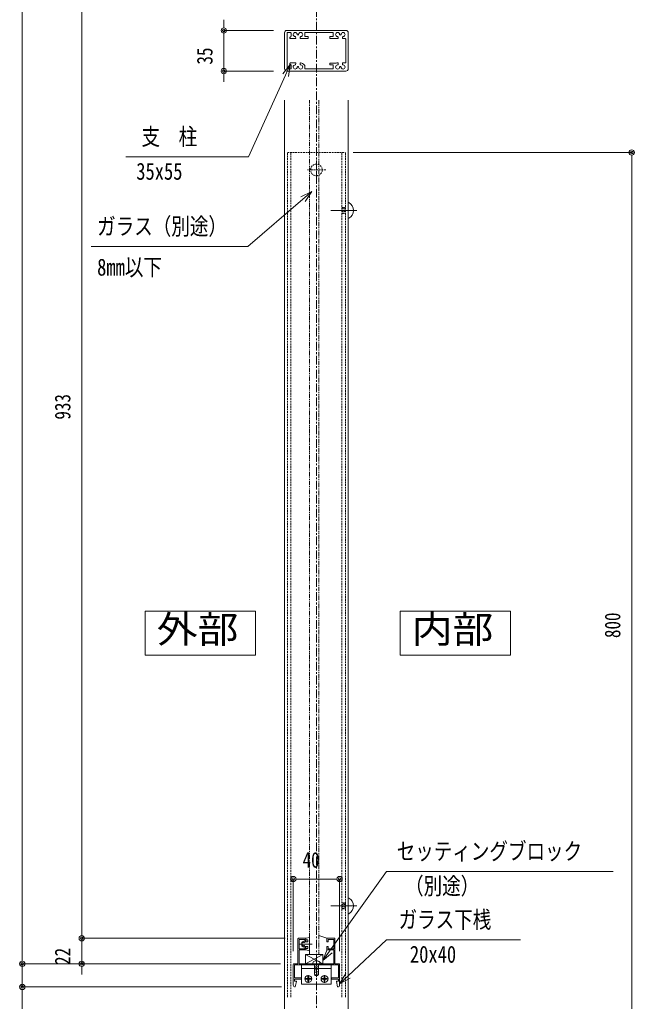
# Model space of a CAD drawing. Units: millimetres, scale not verified. Extents: x -3580 to 3580, y -1188 to 1188.
# Drawn here: x -2298 to -1768, y -615 to 232 of the extents above; entities that cross this region are included whole.
import ezdxf
from ezdxf.enums import TextEntityAlignment as Align

# ---------------------------------------------------------------- set-up
doc = ezdxf.new("R2010")
doc.units = ezdxf.units.MM
doc.header["$LTSCALE"] = 6
for name, pattern in [('USER1', [2, 1.25, -0.25, 0.25, -0.25]), ('USER2', [1.25, 0.625, -0.125, 0.125, -0.125, 0.125, -0.125]), ('USER3', [0.375, 0.25, -0.125])]:
    doc.linetypes.add(name, pattern=pattern)
for name, color, linetype, lineweight in [('0-0_0', 7, 'Continuous', 18), ('0-3_アンカー', 4, 'USER3', 18), ('0-5_6_U+FF8A_U+FF6F_U+FF81_U+FF9D_U+FF78_U+FF9E', 4, 'Continuous', 18), ('0-6_51破線_U+FF71_U+FF99_U+FF90', 3, 'USER3', 18), ('0-7_2躯体線', 4, 'Continuous', 18), ('0-8_3中心線', 2, 'USER1', 18), ('0-9_41_U+FF71_U+FF99_U+FF90', 6, 'Continuous', 18), ('0-A_1手摺寸法', 3, 'Continuous', 18), ('0-B_42_U+FF71_U+FF99_U+FF90部品', 6, 'Continuous', 18), ('0-C_P4-12', 7, 'Continuous', 18), ('0-D_CYAN', 4, 'Continuous', 18), ('0-E_2a', 1, 'USER2', 18)]:
    doc.layers.add(name, color=color, linetype=linetype, lineweight=lineweight)
doc.styles.add('ＭＳ ゴシック', font='')
doc.styles.get('ＭＳ ゴシック').set_extended_font_data('MS Gothic')

msp = doc.modelspace()

# ---------------------------------------------------------------- linework, layer by layer
at = {"layer": '0-0_0', "lineweight": 9}
for p, q in [((-2121.723, 224.714), (-2121.723, 227.014)), ((-2064.39, 193.048), (-2068.506, 183.935)), ((-2121.723, 185.114), (-2121.723, 182.814)), ((-1769.915, 114.794), (-1769.915, 112.494)), ((-2045.89, 83.478), (-2053.467, 76.953)), ((-2059.59, -509.735), (-2057.29, -509.735)), ((-2024.19, -509.735), (-2026.49, -509.735)), ((-2244.325, -558.606), (-2244.325, -556.306)), ((-2244.325, -558.606), (-2244.325, -556.306)), ((-2036.39, -580.144), (-2030.575, -572.008)), ((-2295.6, -580.606), (-2295.6, -578.306)), ((-2295.6, -580.606), (-2295.6, -578.306)), ((-2244.325, -585.206), (-2244.325, -587.506)), ((-2021.831, -600.05), (-2014.536, -593.211)), ((-2295.6, -605.206), (-2295.6, -607.506)), ((-2295.6, -605.206), (-2295.6, -607.506))]:
    msp.add_line(p, q, dxfattribs=at)
at = {"layer": '0-0_0'}
for p, q in [((-2069.39, 162.372), (-2069.39, -666.702)), ((-2014.39, 162.372), (-2014.39, -666.702))]:
    msp.add_line(p, q, dxfattribs=at)
at = {"layer": '0-0_0', "lineweight": 9}
for points in [[(-2066.064, 182.832), (-2064.39, 193.048), (-2070.948, 185.038)], [(-2051.719, 74.922), (-2045.89, 83.478), (-2055.216, 78.983)], [(-2032.755, -570.45), (-2036.39, -580.144), (-2028.395, -573.566)], [(-2012.703, -595.166), (-2021.831, -600.05), (-2016.368, -591.256)]]:
    msp.add_lwpolyline(points, dxfattribs=at)
at = {"layer": '0-0_0'}
for points in [[(-2068.506, 183.935), (-2100.347, 113.438), (-2206.381, 113.438)], [(-2053.467, 76.953), (-2101.008, 36.012), (-2236.103, 36.012)], [(-2030.575, -572.008), (-1981.392, -503.19), (-1785.773, -503.19)], [(-2014.536, -593.211), (-1981.392, -562.145), (-1865.772, -562.145)]]:
    msp.add_lwpolyline(points, dxfattribs=at)
at = {"layer": '0-0_0', "lineweight": 9}
for centre, radius in [((-2121.723, 222.414), 2.3), ((-2121.723, 222.414), 1.15), ((-2121.723, 187.414), 2.3), ((-2121.723, 187.414), 1.15), ((-1769.915, 117.094), 2.3), ((-1769.915, 117.094), 1.15), ((-2061.89, -509.735), 2.3), ((-2021.89, -509.735), 2.3), ((-2061.89, -509.735), 1.15), ((-2021.89, -509.735), 1.15), ((-2244.325, -560.906), 2.3), ((-2244.325, -560.906), 2.3), ((-2244.325, -560.906), 1.15), ((-2244.325, -560.906), 1.15), ((-2295.6, -582.906), 2.3), ((-2295.6, -582.906), 2.3), ((-2295.6, -582.906), 1.15), ((-2295.6, -582.906), 1.15), ((-2244.325, -582.906), 2.3), ((-2244.325, -582.906), 1.15), ((-2295.6, -602.906), 2.3), ((-2295.6, -602.906), 2.3), ((-2295.6, -602.906), 1.15), ((-2295.6, -602.906), 1.15)]:
    msp.add_circle(centre, radius, dxfattribs=at)
at = {"layer": '0-3_アンカー'}
for p, q in [((-2066.89, -611.582), (-2066.89, 117.094)), ((-2066.89, 117.094), (-2016.89, 117.094)), ((-2063.89, -611.582), (-2063.89, 117.094)), ((-2041.89, 110.183), (-2041.89, 94.006)), ((-2019.89, -611.582), (-2019.89, 117.094)), ((-2016.89, -611.582), (-2016.89, 117.094)), ((-2033.801, 102.094), (-2049.978, 102.094)), ((-2019.89, 69.594), (-2016.89, 69.594)), ((-2018.894, 69.594), (-2019.481, 64.594)), ((-2017.887, 69.594), (-2018.474, 64.594)), ((-2016.89, 69.516), (-2017.467, 64.594)), ((-2007.399, 67.094), (-2029.656, 67.094)), ((-2019.89, 64.594), (-2016.89, 64.594)), ((-2007.399, -532.906), (-2029.656, -532.906)), ((-2019.89, -530.406), (-2016.89, -530.406)), ((-2018.894, -530.406), (-2019.481, -535.406)), ((-2017.887, -530.406), (-2018.474, -535.406)), ((-2016.89, -530.484), (-2017.467, -535.406)), ((-2019.89, -535.406), (-2016.89, -535.406))]:
    msp.add_line(p, q, dxfattribs=at)
msp.add_circle((-2041.89, 102.094), 5, dxfattribs=at)
at = {"layer": '0-5_6_U+FF8A_U+FF6F_U+FF81_U+FF9D_U+FF78_U+FF9E'}
for p, q in [((-2044.89, -582.406), (-2044.89, -582.706)), ((-2039.09, -582.906), (-2044.69, -582.906)), ((-2039.89, -583.968), (-2043.89, -583.499)), ((-2039.89, -583.968), (-2043.89, -583.499)), ((-2043.64, -582.906), (-2043.64, -591.906)), ((-2040.89, -580.406), (-2042.89, -580.406)), ((-2040.14, -582.906), (-2040.14, -591.906)), ((-2038.89, -582.406), (-2038.89, -582.706)), ((-2048.885, -599.206), (-2048.885, -592.606)), ((-2039.89, -585.286), (-2043.89, -584.816)), ((-2039.89, -585.286), (-2043.89, -584.816)), ((-2039.89, -586.695), (-2043.89, -586.226)), ((-2039.89, -586.695), (-2043.89, -586.226)), ((-2039.89, -588.105), (-2043.89, -587.636)), ((-2039.89, -588.105), (-2043.89, -587.636)), ((-2039.89, -589.514), (-2043.89, -589.045)), ((-2039.89, -589.514), (-2043.89, -589.045)), ((-2039.89, -590.924), (-2043.89, -590.455)), ((-2039.89, -590.924), (-2043.89, -590.455)), ((-2039.89, -592.334), (-2043.89, -591.864)), ((-2039.89, -592.334), (-2043.89, -591.864)), ((-2043.64, -591.906), (-2043.225, -592.906)), ((-2040.554, -592.906), (-2043.225, -592.906)), ((-2040.14, -591.906), (-2040.554, -592.906)), ((-2034.885, -599.206), (-2034.885, -592.606)), ((-2052.185, -595.906), (-2045.585, -595.906)), ((-2049.76, -595.531), (-2051.289, -595.531)), ((-2051.289, -596.281), (-2051.289, -595.531)), ((-2049.76, -596.281), (-2051.289, -596.281)), ((-2049.26, -593.501), (-2049.26, -595.031)), ((-2048.51, -593.501), (-2049.26, -593.501)), ((-2049.26, -598.31), (-2049.26, -596.781)), ((-2048.51, -598.31), (-2049.26, -598.31)), ((-2048.51, -593.501), (-2048.51, -595.031)), ((-2048.51, -598.31), (-2048.51, -596.781)), ((-2048.01, -595.531), (-2046.481, -595.531)), ((-2048.01, -596.281), (-2046.481, -596.281)), ((-2046.481, -596.281), (-2046.481, -595.531)), ((-2031.585, -595.906), (-2038.185, -595.906)), ((-2035.76, -595.531), (-2037.289, -595.531)), ((-2037.289, -596.281), (-2037.289, -595.531)), ((-2035.76, -596.281), (-2037.289, -596.281)), ((-2035.26, -593.501), (-2035.26, -595.031)), ((-2035.26, -593.501), (-2034.51, -593.501)), ((-2035.26, -598.31), (-2035.26, -596.781)), ((-2035.26, -598.31), (-2034.51, -598.31)), ((-2034.51, -593.501), (-2034.51, -595.031)), ((-2034.51, -598.31), (-2034.51, -596.781)), ((-2034.01, -595.531), (-2032.481, -595.531)), ((-2034.01, -596.281), (-2032.481, -596.281)), ((-2032.481, -596.281), (-2032.481, -595.531))]:
    msp.add_line(p, q, dxfattribs=at)
for centre in [(-2048.885, -595.906), (-2034.885, -595.906)]:
    msp.add_circle(centre, 3, dxfattribs=at)
for centre, radius, start, end in [((-2042.89, -582.406), 2, 90, 180), ((-2044.69, -582.706), 0.2, 180, 270), ((-2040.89, -582.406), 2, 0, 90), ((-2039.09, -582.706), 0.2, 270, 0), ((-2049.76, -595.031), 0.5, 270, 0), ((-2049.76, -596.781), 0.5, 0, 90), ((-2048.01, -595.031), 0.5, 180, 270), ((-2048.01, -596.781), 0.5, 90, 180), ((-2035.76, -595.031), 0.5, 270, 0), ((-2035.76, -596.781), 0.5, 0, 90), ((-2034.01, -595.031), 0.5, 180, 270), ((-2034.01, -596.781), 0.5, 90, 180)]:
    msp.add_arc(centre, radius, start, end, dxfattribs=at)
at = {"layer": '0-6_51破線_U+FF71_U+FF99_U+FF90'}
msp.add_line((-2041.89, -576.913), (-2041.89, -596.066), dxfattribs=at)
at = {"layer": '0-7_2躯体線'}
for p, q in [((-2014.39, 60.344), (-2014.39, 73.844)), ((-2013.89, 73.844), (-2014.39, 73.844)), ((-2029.33, 67.094), (-2007.073, 67.094)), ((-2013.89, 60.344), (-2014.39, 60.344)), ((-2029.33, -532.906), (-2007.073, -532.906)), ((-2014.39, -539.656), (-2014.39, -526.156)), ((-2013.89, -526.156), (-2014.39, -526.156)), ((-2013.89, -539.656), (-2014.39, -539.656))]:
    msp.add_line(p, q, dxfattribs=at)
for centre in [(-2017.585, 67.094), (-2017.585, -532.906)]:
    msp.add_arc(centre, 7.695, 298.69866, 61.30134, dxfattribs=at)
at = {"layer": '0-8_3中心線'}
msp.add_line((-2041.89, 469.724), (-2041.89, -842.635), dxfattribs=at)
at = {"layer": '0-9_41_U+FF71_U+FF99_U+FF90'}
for p, q in [((-2069.39, 220.414), (-2069.39, 189.414)), ((-2016.39, 222.414), (-2067.39, 222.414)), ((-2066.69, 220.614), (-2064.19, 220.614)), ((-2051.89, 220.414), (-2051.89, 217.314)), ((-2051.69, 220.614), (-2027.59, 220.614)), ((-2027.39, 220.414), (-2027.39, 217.314)), ((-2014.39, 220.414), (-2014.39, 189.414)), ((-2067.19, 189.714), (-2067.19, 220.114)), ((-2064.69, 216.414), (-2064.69, 215.914)), ((-2060.19, 215.414), (-2064.19, 215.414)), ((-2063.69, 220.114), (-2063.69, 217.414)), ((-2059.809, 216.753), (-2059.676, 216.001)), ((-2058.029, 218.533), (-2057.84, 218.5)), ((-2057.65, 218.533), (-2057.84, 218.5)), ((-2055.871, 216.753), (-2056.003, 216.001)), ((-2049.39, 215.614), (-2054.323, 215.614)), ((-2049.39, 217.114), (-2051.69, 217.114)), ((-2048.89, 216.114), (-2048.89, 216.614)), ((-2030.39, 216.114), (-2030.39, 216.614)), ((-2029.89, 217.114), (-2027.59, 217.114)), ((-2029.89, 215.614), (-2024.756, 215.614)), ((-2023.209, 216.753), (-2023.076, 216.001)), ((-2021.429, 218.533), (-2021.24, 218.5)), ((-2021.05, 218.533), (-2021.24, 218.5)), ((-2019.271, 216.753), (-2019.403, 216.001)), ((-2018.914, 215.414), (-2017.09, 215.414)), ((-2016.59, 194.914), (-2016.59, 214.914)), ((-2016.39, 187.414), (-2067.39, 187.414)), ((-2066.69, 189.214), (-2064.19, 189.214)), ((-2064.69, 193.414), (-2064.69, 193.914)), ((-2060.19, 194.414), (-2064.19, 194.414)), ((-2063.69, 189.714), (-2063.69, 192.414)), ((-2059.809, 193.074), (-2059.676, 193.827)), ((-2058.029, 191.295), (-2057.84, 191.328)), ((-2057.65, 191.295), (-2057.84, 191.328)), ((-2055.871, 193.074), (-2056.003, 193.827)), ((-2052.39, 192.714), (-2052.488, 192.714)), ((-2051.89, 189.414), (-2051.89, 192.214)), ((-2051.69, 189.214), (-2027.59, 189.214)), ((-2030.39, 193.214), (-2030.39, 193.714)), ((-2029.89, 194.214), (-2024.756, 194.214)), ((-2027.59, 192.714), (-2029.89, 192.714)), ((-2027.39, 189.414), (-2027.39, 192.514)), ((-2023.209, 193.074), (-2023.076, 193.827)), ((-2021.429, 191.295), (-2021.24, 191.328)), ((-2021.05, 191.295), (-2021.24, 191.328)), ((-2019.271, 193.074), (-2019.403, 193.827)), ((-2018.89, 194.414), (-2017.09, 194.414)), ((-2057.89, -582.906), (-2057.89, -561.406)), ((-2050.89, -560.906), (-2057.39, -560.906)), ((-2056.89, -569.906), (-2056.89, -561.906)), ((-2051.89, -561.906), (-2056.89, -561.906)), ((-2051.89, -563.906), (-2051.89, -561.906)), ((-2050.89, -563.906), (-2051.89, -563.906)), ((-2050.89, -563.906), (-2050.89, -560.906)), ((-2032.89, -563.906), (-2032.89, -560.906)), ((-2032.89, -560.906), (-2026.39, -560.906)), ((-2032.89, -563.906), (-2031.89, -563.906)), ((-2031.89, -563.906), (-2031.89, -561.906)), ((-2031.89, -561.906), (-2026.89, -561.906)), ((-2026.89, -569.906), (-2026.89, -561.906)), ((-2025.89, -582.906), (-2025.89, -561.406)), ((-2056.89, -582.906), (-2056.89, -570.906)), ((-2050.89, -570.906), (-2056.89, -570.906)), ((-2050.89, -567.906), (-2051.89, -567.906)), ((-2050.89, -567.906), (-2050.89, -570.906)), ((-2032.89, -567.906), (-2032.89, -570.906)), ((-2032.89, -567.906), (-2031.89, -567.906)), ((-2032.89, -570.906), (-2026.89, -570.906)), ((-2026.89, -582.906), (-2026.89, -570.906)), ((-2061.89, -584.406), (-2061.89, -583.406)), ((-2061.89, -584.406), (-2061.89, -601.406)), ((-2057.89, -582.906), (-2061.39, -582.906)), ((-2022.89, -583.906), (-2060.89, -583.906)), ((-2026.89, -582.906), (-2056.89, -582.906)), ((-2025.89, -582.906), (-2022.39, -582.906)), ((-2022.89, -583.906), (-2022.89, -588.105)), ((-2022.89, -583.906), (-2022.89, -595.106)), ((-2021.89, -584.406), (-2021.89, -583.406)), ((-2021.89, -584.406), (-2021.89, -601.406)), ((-2060.89, -588.105), (-2060.89, -595.106)), ((-2021.89, -588.105), (-2021.89, -601.406)), ((-2060.89, -595.106), (-2054.89, -595.106)), ((-2060.89, -596.106), (-2054.89, -596.106)), ((-2060.89, -596.106), (-2054.89, -596.106)), ((-2060.89, -596.106), (-2060.89, -597.906)), ((-2060.89, -596.106), (-2060.89, -597.906)), ((-2060.89, -597.906), (-2059.39, -597.906)), ((-2059.09, -598.206), (-2060.09, -602.706)), ((-2054.89, -595.106), (-2054.89, -596.106)), ((-2054.89, -595.106), (-2054.89, -596.106)), ((-2028.89, -595.106), (-2028.89, -596.106)), ((-2028.89, -595.106), (-2028.89, -596.106)), ((-2022.89, -595.106), (-2028.89, -595.106)), ((-2022.89, -595.106), (-2028.89, -595.106)), ((-2022.89, -596.106), (-2028.89, -596.106)), ((-2022.89, -596.106), (-2028.89, -596.106)), ((-2024.69, -598.206), (-2023.69, -602.706))]:
    msp.add_line(p, q, dxfattribs=at)
for points in [[(-2051.89, -567.906), (-2051.89, -569.906), (-2056.89, -569.906)], [(-2031.89, -567.906), (-2031.89, -569.906), (-2026.89, -569.906)], [(-2060.89, -583.906), (-2060.89, -595.106), (-2054.89, -595.106)], [(-2022.89, -596.106), (-2022.89, -597.906), (-2024.39, -597.906)], [(-2022.89, -596.106), (-2022.89, -597.906), (-2024.324, -597.906)]]:
    msp.add_lwpolyline(points, dxfattribs=at)
for centre, radius, start, end in [((-2067.39, 220.414), 2, 90, 180), ((-2066.69, 220.114), 0.5, 90, 180), ((-2064.19, 220.114), 0.5, 0, 90), ((-2060.19, 218.914), 1.75, 2.83959, 267.16041), ((-2055.49, 218.914), 1.75, 272.83959, 177.16041), ((-2051.69, 220.414), 0.2, 90, 180), ((-2027.59, 220.414), 0.2, 0, 90), ((-2023.59, 218.914), 1.75, 2.83959, 267.16041), ((-2018.89, 218.914), 1.75, 272.83959, 177.16041), ((-2016.39, 220.414), 2, 0, 90), ((-2064.19, 216.414), 0.5, 90, 180), ((-2064.19, 215.914), 0.5, 180, 270), ((-2064.19, 217.414), 0.5, 270, 0), ((-2060.301, 216.667), 0.5, 10, 87.16041), ((-2060.19, 218.914), 3.5, 270, 270.40593), ((-2060.168, 215.914), 0.5, 270.40593, 10), ((-2057.942, 219.025), 0.5, 182.83959, 260), ((-2057.737, 219.025), 0.5, 280, 357.16041), ((-2055.511, 215.914), 0.5, 170, 269.59407), ((-2055.378, 216.667), 0.5, 92.83959, 170), ((-2055.49, 218.914), 3.5, 269.59407, 289.46295), ((-2051.69, 217.314), 0.2, 180, 270), ((-2049.39, 216.614), 0.5, 0, 90), ((-2049.39, 216.114), 0.5, 270, 0), ((-2029.89, 216.614), 0.5, 90, 180), ((-2029.89, 216.114), 0.5, 180, 270), ((-2027.59, 217.314), 0.2, 270, 0), ((-2023.59, 218.914), 3.5, 250.53705, 270.40593), ((-2023.701, 216.667), 0.5, 10, 87.16041), ((-2023.568, 215.914), 0.5, 270.40593, 10), ((-2021.342, 219.025), 0.5, 182.83959, 260), ((-2021.137, 219.025), 0.5, 280, 357.16041), ((-2018.911, 215.914), 0.5, 170, 269.59407), ((-2018.778, 216.667), 0.5, 92.83959, 170), ((-2018.89, 218.914), 3.5, 269.59407, 270), ((-2017.09, 214.914), 0.5, 0, 90), ((-2017.09, 194.914), 0.5, 270, 0), ((-2067.39, 189.414), 2, 180, 270), ((-2066.69, 189.714), 0.5, 180, 270), ((-2064.19, 193.914), 0.5, 90, 180), ((-2064.19, 193.414), 0.5, 180, 270), ((-2064.19, 192.414), 0.5, 0, 90), ((-2064.19, 189.714), 0.5, 270, 0), ((-2060.19, 190.914), 1.75, 92.83959, 357.16041), ((-2060.301, 193.161), 0.5, 272.83959, 350), ((-2060.19, 190.914), 3.5, 89.59407, 90), ((-2060.168, 193.914), 0.5, 350, 89.59407), ((-2057.942, 190.802), 0.5, 100, 177.16041), ((-2057.737, 190.802), 0.5, 2.83959, 80), ((-2055.49, 190.914), 1.75, 182.83959, 87.16041), ((-2055.511, 193.914), 0.5, 90.40593, 190), ((-2055.378, 193.161), 0.5, 190, 267.16041), ((-2055.49, 190.914), 3.5, 30.94972, 90.40593), ((-2052.39, 192.214), 0.5, 0, 90), ((-2051.69, 189.414), 0.2, 180, 270), ((-2029.89, 193.714), 0.5, 90, 180), ((-2029.89, 193.214), 0.5, 180, 270), ((-2027.59, 192.514), 0.2, 0, 90), ((-2027.59, 189.414), 0.2, 270, 0), ((-2023.59, 190.914), 1.75, 92.83959, 357.16041), ((-2023.59, 190.914), 3.5, 89.59407, 109.46295), ((-2023.701, 193.161), 0.5, 272.83959, 350), ((-2023.568, 193.914), 0.5, 350, 89.59407), ((-2021.342, 190.802), 0.5, 100, 177.16041), ((-2021.137, 190.802), 0.5, 2.83959, 80), ((-2018.89, 190.914), 1.75, 182.83959, 87.16041), ((-2018.911, 193.914), 0.5, 90.40593, 190), ((-2018.778, 193.161), 0.5, 190, 267.16041), ((-2018.89, 190.914), 3.5, 90, 90.40593), ((-2016.39, 189.414), 2, 270, 0), ((-2057.39, -561.406), 0.5, 90, 180), ((-2026.39, -561.406), 0.5, 0, 90), ((-2061.39, -583.406), 0.5, 90, 180), ((-2022.39, -583.406), 0.5, 0, 90), ((-2060.39, -601.406), 1.5, 180, 275.99682), ((-2059.39, -598.206), 0.3, 0, 90), ((-2024.39, -598.206), 0.3, 90, 180), ((-2023.39, -601.406), 1.5, 264.00318, 0), ((-2060.29, -602.706), 0.2, 286.47213, 360), ((-2023.49, -602.706), 0.2, 180, 253.52787)]:
    msp.add_arc(centre, radius, start, end, dxfattribs=at)
at = {"layer": '0-A_1手摺寸法'}
for p, q in [((-2295.6, 389.494), (-2295.6, -578.306)), ((-2244.325, 367.494), (-2244.325, -556.306)), ((-2121.723, 227.014), (-2121.723, 231.614)), ((-2078.89, 222.414), (-2121.723, 222.414)), ((-2121.723, 222.414), (-2121.723, 187.414)), ((-2078.89, 187.414), (-2121.723, 187.414)), ((-2121.723, 182.814), (-2121.723, 178.214)), ((-2010.14, 117.094), (-1769.915, 117.094)), ((-1769.915, -678.306), (-1769.915, 112.494)), ((-2061.89, -571.906), (-2061.89, -509.735)), ((-2026.49, -509.735), (-2057.29, -509.735)), ((-2021.89, -571.906), (-2021.89, -509.735)), ((-2244.325, -556.306), (-2244.325, -551.706)), ((-2068.89, -560.906), (-2244.325, -560.906)), ((-2068.89, -560.906), (-2244.325, -560.906)), ((-2244.325, -560.906), (-2244.325, -582.906)), ((-2045.525, -565.906), (-2056.389, -565.906)), ((-2054.59, -564.406), (-2053.121, -563.33)), ((-2054.59, -564.406), (-2054.59, -567.406)), ((-2054.59, -567.406), (-2053.121, -568.481)), ((-2052.902, -563.516), (-2053.59, -564.906)), ((-2053.59, -564.906), (-2052.09, -564.656)), ((-2053.59, -566.906), (-2052.09, -567.156)), ((-2053.59, -566.906), (-2052.902, -568.295)), ((-2052.09, -563.906), (-2052.09, -564.656)), ((-2049.39, -563.906), (-2052.09, -563.906)), ((-2052.09, -567.156), (-2052.09, -567.906)), ((-2047.89, -560.106), (-2050.89, -560.906)), ((-2050.89, -560.906), (-2050.89, -562.206)), ((-2049.39, -562.206), (-2050.89, -562.206)), ((-2049.39, -562.206), (-2049.39, -563.906)), ((-2047.89, -560.106), (-2047.89, -571.706)), ((-2295.6, -578.306), (-2295.6, -573.706)), ((-2049.39, -567.906), (-2052.09, -567.906)), ((-2036.39, -574.906), (-2051.39, -582.906)), ((-2051.39, -574.906), (-2036.39, -582.906)), ((-2050.89, -569.606), (-2050.89, -570.906)), ((-2049.39, -569.606), (-2050.89, -569.606)), ((-2047.89, -571.706), (-2050.89, -570.906)), ((-2049.39, -567.906), (-2049.39, -569.606)), ((-2072.89, -582.906), (-2295.6, -582.906)), ((-2295.6, -602.906), (-2295.6, -582.906)), ((-2072.89, -582.906), (-2295.6, -582.906)), ((-2072.89, -582.906), (-2244.325, -582.906)), ((-2244.325, -587.506), (-2244.325, -592.106)), ((-2071.89, -602.906), (-2295.6, -602.906)), ((-2071.89, -602.906), (-2295.6, -602.906)), ((-2295.6, -678.306), (-2295.6, -607.506)), ((-2295.6, -607.506), (-2295.6, -612.106))]:
    msp.add_line(p, q, dxfattribs=at)
msp.add_lwpolyline([(-2036.39, -574.906), (-2051.39, -574.906), (-2051.39, -582.906), (-2036.39, -582.906)], close=True, dxfattribs=at)
for centre, start, end in [((-2053.04, -563.456), 336.37062, 122.90524), ((-2053.04, -568.356), 237.09476, 23.62938)]:
    msp.add_arc(centre, 0.15, start, end, dxfattribs=at)
at = {"layer": '0-B_42_U+FF71_U+FF99_U+FF90部品'}
for p, q in [((-2054.635, -583.906), (-2054.635, -600.406)), ((-2029.135, -583.906), (-2029.135, -600.406)), ((-2029.135, -586.906), (-2054.635, -586.906)), ((-2029.135, -600.406), (-2054.635, -600.406))]:
    msp.add_line(p, q, dxfattribs=at)
at = {"layer": '0-C_P4-12'}
for p, q in [((-2189.657, -278.674), (-2189.657, -316.684)), ((-1969.738, -278.674), (-1969.738, -316.684))]:
    msp.add_line(p, q, dxfattribs=at)
for points in [[(-2189.657, -316.684), (-2094.331, -316.684), (-2094.331, -278.674), (-2189.657, -278.674)], [(-1969.738, -316.684), (-1874.412, -316.684), (-1874.412, -278.674), (-1969.738, -278.674)]]:
    msp.add_lwpolyline(points, dxfattribs=at)
at = {"layer": '0-D_CYAN'}
msp.add_line((-2032.89, -560.906), (-2039.89, -558.499), dxfattribs=at)
at = {"layer": '0-E_2a'}
for p, q in [((-2047.89, -574.906), (-2047.89, 162.372)), ((-2039.89, 162.372), (-2039.89, -574.906)), ((-2039.89, -574.906), (-2047.89, -574.906))]:
    msp.add_line(p, q, dxfattribs=at)

# ---------------------------------------------------------------- texts
at = {"layer": '0-0_0', "style": 'ＭＳ ゴシック', "width": 0.8}
for s, p in [('支\u3000柱', (-2192.788, 119.141)), ('35x55', (-2197.313, 89.209)), ('ガラス（別途）', (-2231.05, 41.715)), ('8mm以下', (-2231.05, 6.491)), ('セッティングブロック', (-1972.656, -497.487)), ('（別途）', (-1965.422, -527.42)), ('ガラス下桟', (-1971.007, -556.442)), ('20x40', (-1961.241, -586.374))]:
    msp.add_text(s, height=14.66, dxfattribs=at).set_placement(p, align=Align.BOTTOM_LEFT)
at = {"layer": '0-A_1手摺寸法', "color": 7, "style": 'ＭＳ ゴシック', "width": 0.8}
for s, p in [('35', (-2127.473, 192.998)), ('933', (-2250.075, -113.331)), ('800', (-1775.665, -301.831)), ('22', (-2250.075, -583.822))]:
    msp.add_text(s, height=13.49, rotation=90, dxfattribs=at).set_placement(p, align=Align.BOTTOM_LEFT)
msp.add_text('40', height=13.49, dxfattribs=at).set_placement((-2053.806, -503.985), align=Align.BOTTOM_LEFT)
at = {"layer": '0-C_P4-12', "style": 'ＭＳ ゴシック', "width": 1.1}
for s, p in [('外部', (-2179.597, -313.051)), ('内部', (-1959.679, -313.051))]:
    msp.add_text(s, height=23.46, dxfattribs=at).set_placement(p, align=Align.BOTTOM_LEFT)

doc.saveas('drawing.dxf')
